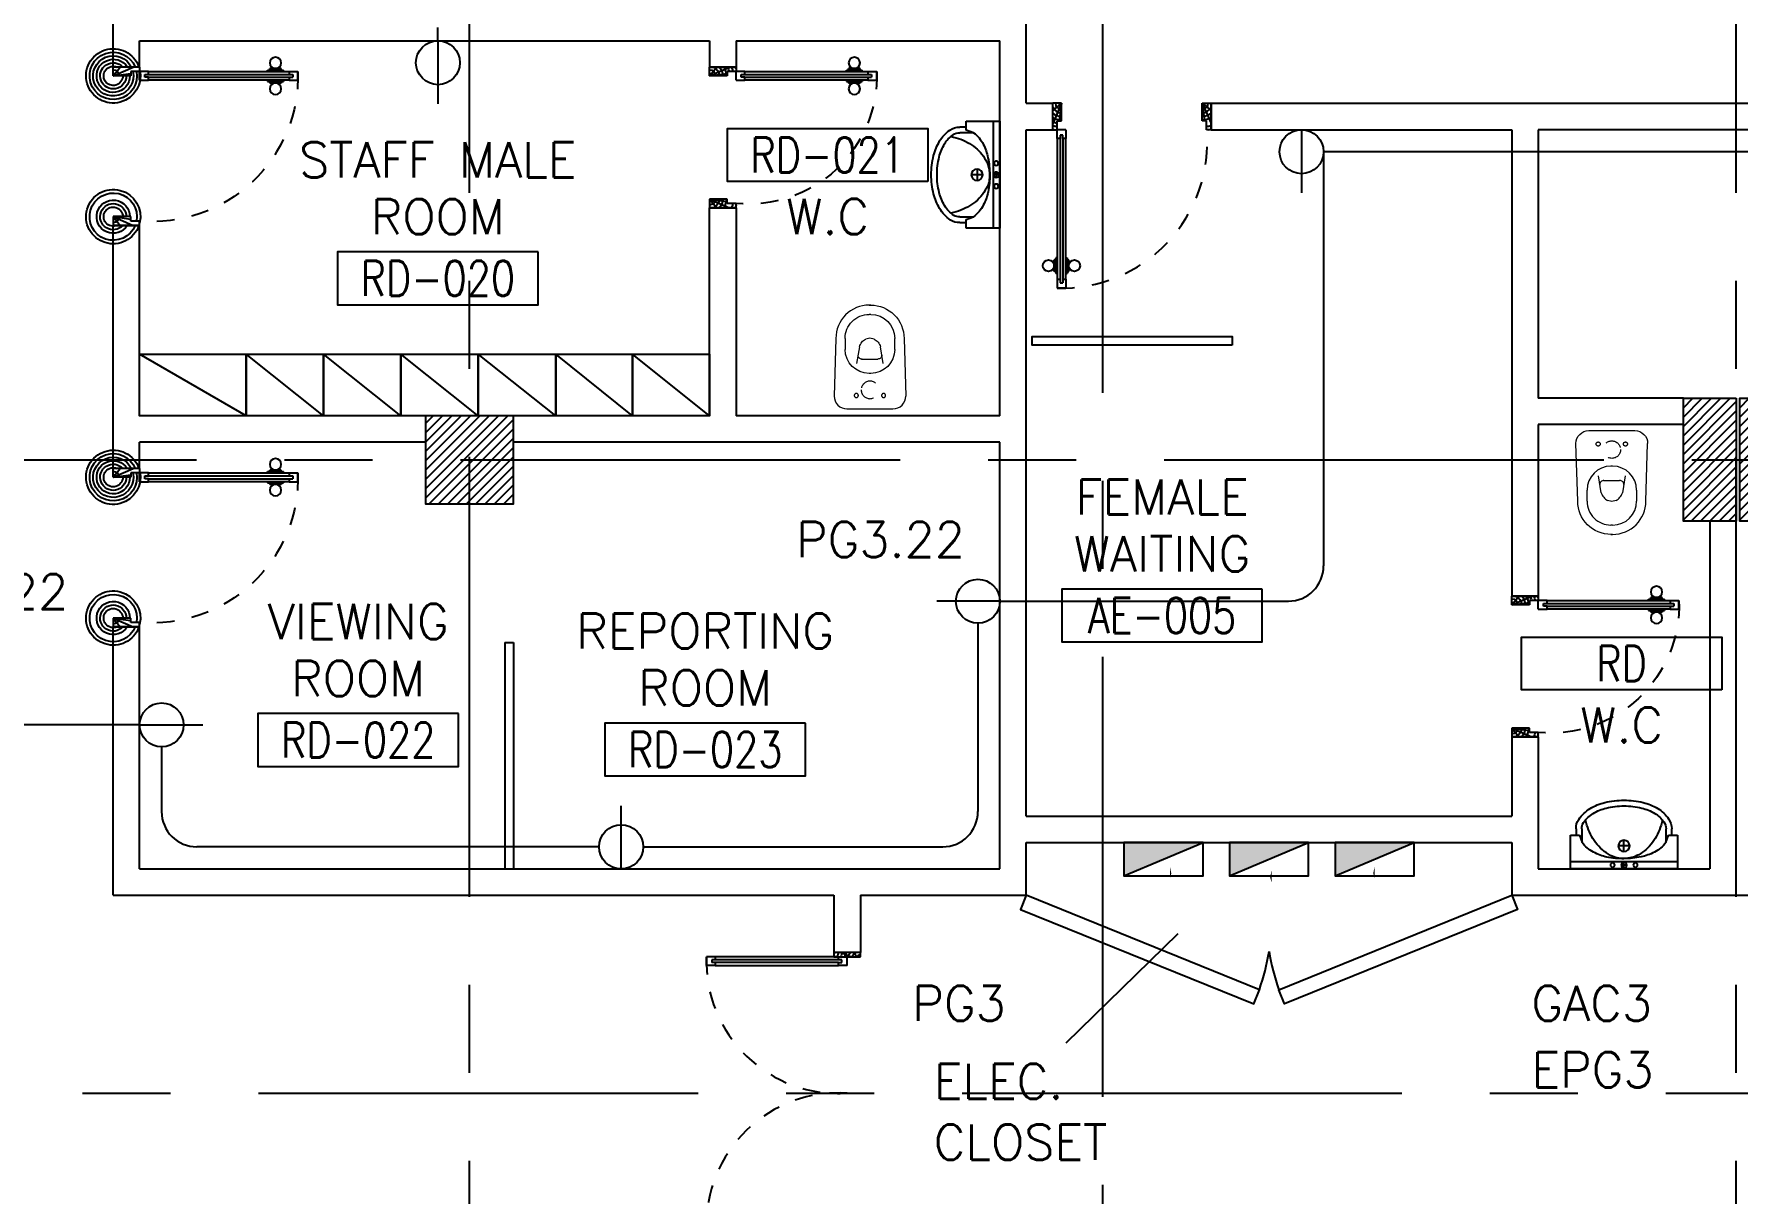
# Model space of a CAD drawing. Extents: x -0.4 to 91.7, y -13.2 to 78.1.
# Drawn here: x 33.93 to 43.61, y 53.2 to 59.79 of the extents above; entities that cross this region are included whole.
import ezdxf
from ezdxf.enums import TextEntityAlignment as Align

# ---------------------------------------------------------------- set-up
doc = ezdxf.new("R2010")
doc.units = 0
doc.header["$MEASUREMENT"] = 0
for name, pattern in [('CENTERX2', [4, 2.5, -0.5, 0.5, -0.5]), ('HIDDEN', [0.375, 0.25, -0.125]), ('HIDDEN2', [0.1875, 0.125, -0.0625])]:
    doc.linetypes.add(name, pattern=pattern)
doc.layers.get('0').update_dxf_attribs({"color": 11, "linetype": 'CONTINUOUS'})
for name, color, linetype in [('AXES', 11, 'CENTERX2'), ('COL', 11, 'CONTINUOUS'), ('DOOR', 11, 'CONTINUOUS'), ('DOOR-DIM', 11, 'CONTINUOUS'), ('E-CLINE', 4, 'CONTINUOUS'), ('E-HLINE', 4, 'HIDDEN'), ('E-PANELBX', 3, 'CONTINUOUS'), ('E-SOCKETS', 4, 'CONTINUOUS'), ('E-WI', 6, 'CONTINUOUS'), ('EJ', 11, 'CONTINUOUS'), ('FIX', 11, 'CONTINUOUS'), ('HAT', 11, 'CONTINUOUS'), ('PART', 11, 'CONTINUOUS'), ('RM-BOX', 11, 'CONTINUOUS'), ('RM-NAME', 11, 'CONTINUOUS'), ('RM-NO', 11, 'CONTINUOUS'), ('SUNI-FUR', 11, 'CONTINUOUS'), ('WALL', 11, 'CONTINUOUS')]:
    doc.layers.add(name, color=color, linetype=linetype)
doc.styles.add('ROMANS', font='ROMANS.shx', dxfattribs={"width": 0.6})

# ---------------------------------------------------------------- blocks, each defined once
blk = doc.blocks.new('*X113')
at = {"color": 0}
for p, q in [((49339.2, 62332.3), (49807.9, 62801)), ((49339.2, 62385.3), (49754.9, 62801)), ((49339.2, 62438.4), (49701.8, 62801)), ((49339.2, 62491.4), (49648.8, 62801)), ((49339.2, 62544.4), (49595.8, 62801)), ((49339.2, 62597.5), (49542.7, 62801)), ((49339.2, 62650.5), (49489.7, 62801)), ((49339.2, 62703.5), (49436.7, 62801)), ((49339.2, 62756.6), (49383.6, 62801)), ((49360.9, 62301), (49839.2, 62779.3)), ((49414, 62301), (49839.2, 62726.2)), ((49467, 62301), (49839.2, 62673.2)), ((49520, 62301), (49839.2, 62620.2)), ((49573.1, 62301), (49839.2, 62567.1)), ((49626.1, 62301), (49839.2, 62514.1)), ((49679.1, 62301), (49839.2, 62461.1)), ((49732.2, 62301), (49839.2, 62408)), ((49785.2, 62301), (49839.2, 62355))]:
    blk.add_line(p, q, dxfattribs=at)
blk = doc.blocks.new('COL50')
at = {"layer": 'COL'}
blk.add_lwpolyline([(-250, 250), (-250, -250), (250, -250), (250, 250)], close=True, dxfattribs=at)
blk = doc.blocks.new('A$C6F293607')
at = {"layer": 'DOOR', "color": 0, "linetype": 'ByBlock'}
for p, q in [((80.9, 875), (130.9, 875)), ((130.9, 875), (80.9, 875)), ((80.9, 825), (80.9, 875)), ((130.9, 825), (130.9, 875)), ((1630.9, 875), (1580.9, 875)), ((1580.9, 875), (1630.9, 875)), ((1580.9, 825), (1580.9, 875)), ((1630.9, 825), (1630.9, 875)), ((73.7, 780), (64.7, 780)), ((64.7, 780), (64.7, 715.2)), ((80.9, 792.6), (73.7, 792.6)), ((73.7, 702.6), (73.7, 792.6)), ((73.7, 780), (73.7, 715.2)), ((80.9, 825), (97.9, 825)), ((97.9, 845), (113.9, 845)), ((97.9, 825), (97.9, 845)), ((113.9, 825), (113.9, 845)), ((113.9, 825), (130.9, 825)), ((130.9, 792.6), (138.1, 792.6)), ((138.1, 702.6), (138.1, 792.6)), ((138.1, 780), (147.1, 780)), ((138.1, 780), (138.1, 715.2)), ((147.1, 780), (147.1, 715.2)), ((1597.9, 825), (1580.9, 825)), ((1613.9, 845), (1597.9, 845)), ((1597.9, 825), (1597.9, 845)), ((1613.9, 825), (1613.9, 845)), ((1630.9, 825), (1613.9, 825)), ((73.7, 715.2), (64.7, 715.2)), ((80.9, 702.6), (73.7, 702.6)), ((130.9, 702.6), (138.1, 702.6)), ((138.1, 715.2), (147.1, 715.2)), ((55.9, 0), (55.9, 150)), ((55.9, 150), (80.9, 150)), ((80.9, 150), (80.9, 0)), ((97.9, 125), (80.9, 125)), ((80.9, 125), (80.9, 75)), ((97.9, 105), (97.9, 125)), ((113.9, 105), (97.9, 105)), ((130.9, 125), (113.9, 125)), ((113.9, 125), (113.9, 105)), ((130.9, 75), (130.9, 125)), ((1580.9, 125), (1597.9, 125)), ((1580.9, 75), (1580.9, 125)), ((1597.9, 125), (1597.9, 105)), ((1597.9, 105), (1613.9, 105)), ((1613.9, 125), (1630.9, 125)), ((1613.9, 105), (1613.9, 125)), ((1655.9, 150), (1630.9, 150)), ((1630.9, 150), (1630.9, 0)), ((1630.9, 125), (1630.9, 75)), ((1655.9, 0), (1655.9, 150)), ((80.9, 0), (55.9, 0)), ((130.9, 75), (80.9, 75)), ((1580.9, 75), (1630.9, 75)), ((1630.9, 0), (1655.9, 0))]:
    blk.add_line(p, q, dxfattribs=at)
at = {"layer": 'DOOR', "linetype": 'ByBlock'}
for p, q in [((80.9, 125), (80.9, 825)), ((97.9, 125), (97.9, 825)), ((113.9, 125), (113.9, 825)), ((130.9, 825), (130.9, 125)), ((1580.9, 825), (1580.9, 125)), ((1597.9, 125), (1597.9, 825)), ((1613.9, 125), (1613.9, 825)), ((1630.9, 125), (1630.9, 825))]:
    blk.add_line(p, q, dxfattribs=at)
at = {"layer": 'DOOR', "color": 9, "linetype": 'ByBlock'}
for p, q in [((80.9, 56.9), (55.9, 113.7)), ((1630.9, 56.9), (1655.9, 113.7)), ((80.9, 20.1), (55.9, 40.1)), ((1630.9, 20.1), (1655.9, 40.1))]:
    blk.add_line(p, q, dxfattribs=at)
at = {"layer": 'DOOR', "color": 0, "linetype": 'ByBlock'}
for centre in [(32.4, 747.6), (179.5, 747.6)]:
    blk.add_circle(centre, 32.4, dxfattribs=at)
at = {"layer": 'DOOR', "linetype": 'HIDDEN', "ltscale": 0.5}
for centre, start, end in [((105.9, 123.8), 356.27506, 91.90618), ((1605.9, 123.8), 88.09382, 183.72494)]:
    blk.add_arc(centre, 751.6, start, end, dxfattribs=at)
at = {"layer": 'DOOR', "color": 9, "linetype": 'ByBlock'}
for centre, radius, start, end in [((105.9, 0), 154.4, 103.71423, 108.89471), ((105.9, 0), 134.4, 100.71998, 111.84015), ((105.9, 0), 114.4, 102.62257, 115.91616), ((1605.9, 0), 134.4, 68.15985, 79.28002), ((1605.9, 0), 114.4, 64.08384, 77.37743), ((1605.9, 0), 154.4, 71.10529, 76.28577), ((105.9, 0), 94.4, 105.35656, 121.98181), ((105.9, 0), 74.4, 109.63413, 132.22357), ((105.9, 0), 54.4, 117.35758, 156.79262), ((105.9, 0), 34.4, 136.61069, 180), ((1605.9, 0), 94.4, 58.01819, 74.64344), ((1605.9, 0), 74.4, 47.77643, 70.36587), ((1605.9, 0), 54.4, 23.20738, 62.64242), ((1605.9, 0), 34.4, 0, 43.38931)]:
    blk.add_arc(centre, radius, start, end, dxfattribs=at)
blk = doc.blocks.new('C11')
at = {"layer": 'HAT'}
h = blk.add_hatch(dxfattribs=at)
h.set_pattern_fill('ANSI31', color=256, scale=300, style=0)
h.set_pattern_definition([(45, (-383765.23, -62181), (-26.5165043, 26.5165043), [])])
h.paths.add_polyline_path([(-20, 350), (-20, 700), (-320, 700), (-320, 350)])
h.paths.add_polyline_path([(-320, 0), (-20, 0), (-20, 350), (-320, 350)])
h = blk.add_hatch(dxfattribs=at)
h.set_pattern_fill('ANSI31', color=256, scale=300, style=0)
h.set_pattern_definition([(45, (-383445.23, -62181), (-26.5165043, 26.5165043), [])])
h.paths.add_polyline_path([(300, 350), (300, 700), (0, 700), (0, 350)])
h.paths.add_polyline_path([(0, 0), (300, 0), (300, 350), (0, 350)])
at = {"layer": 'COL'}
for points in [[(-20, 700), (-20, 0), (-320, 0), (-320, 700)], [(300, 700), (300, 0), (0, 0), (0, 700)]]:
    blk.add_lwpolyline(points, close=True, dxfattribs=at)
blk = doc.blocks.new('RM1')
at = {"layer": 'RM-BOX'}
blk.add_lwpolyline([(569.9, -200), (-569.9, -200), (-569.9, -500), (569.9, -500)], close=True, dxfattribs=at)
at = {"layer": 'RM-NAME', "style": 'ROMANS'}
for tag, p in [('ROOMNAME1', (0, 323.8)), ('ROOMNAME2', (0, 0))]:
    blk.add_attdef(tag, text='', height=200, dxfattribs=at).set_placement(p, align=Align.MIDDLE)
at = {"layer": 'RM-NO', "style": 'ROMANS', "width": 0.8}
blk.add_attdef('ROOMNO', text='', height=200, dxfattribs=at).set_placement((0, -350), align=Align.MIDDLE)
blk = doc.blocks.new('DOOR90')
at = {"layer": 'DOOR', "color": 7, "linetype": 'ByBlock'}
for p, q in [((-150, 0), (0, 0)), ((-150, 0), (-150, -25)), ((0, -50), (-113.7, 0)), ((0, -50), (-40.1, 0)), ((0, -50), (0, 0)), ((-1000, -25), (-1050, -25)), ((-1050, -75), (-1050, -25)), ((-1050, -25), (-1050, -75)), ((-1000, -75), (-1050, -75)), ((-1000, -42), (-1020, -42)), ((-1020, -42), (-1020, -58)), ((-1000, -58), (-1020, -58)), ((-1000, -25), (-1000, -42)), ((-1000, -58), (-1000, -75)), ((-877.6, -17.8), (-967.6, -17.8)), ((-967.6, -25), (-967.6, -17.8)), ((-967.6, -75), (-967.6, -82.2)), ((-877.6, -82.2), (-967.6, -82.2)), ((-955, -8.8), (-890.2, -8.8)), ((-955, -17.8), (-955, -8.8)), ((-955, -17.8), (-890.2, -17.8)), ((-955, -82.2), (-890.2, -82.2)), ((-955, -82.2), (-955, -91.2)), ((-955, -91.2), (-890.2, -91.2)), ((-890.2, -17.8), (-890.2, -8.8)), ((-890.2, -82.2), (-890.2, -91.2)), ((-877.6, -25), (-877.6, -17.8)), ((-877.6, -75), (-877.6, -82.2)), ((-200, -25), (-150, -25)), ((-200, -42), (-200, -25)), ((-180, -42), (-200, -42)), ((-200, -58), (-180, -58)), ((-200, -75), (-200, -58)), ((-150, -75), (-200, -75)), ((-180, -58), (-180, -42)), ((-150, -25), (-100, -25)), ((-150, -75), (-150, -25)), ((-100, -25), (-100, -50)), ((0, -50), (-100, -36.6)), ((-100, -50), (0, -50)), ((0, -850), (-113.7, -900)), ((-100, -875), (-100, -850)), ((0, -850), (-100, -863.4)), ((-100, -850), (0, -850)), ((0, -850), (-40.1, -900)), ((0, -850), (0, -900)), ((-150, -875), (-100, -875)), ((-150, -900), (-150, -875)), ((-150, -900), (0, -900)), ((0, -900), (-150, -900))]:
    blk.add_line(p, q, dxfattribs=at)
at = {"layer": 'DOOR', "linetype": 'ByBlock'}
for p, q in [((-200, -25), (-1000, -25)), ((-200, -42), (-1000, -42)), ((-200, -58), (-1000, -58)), ((-1000, -75), (-200, -75))]:
    blk.add_line(p, q, dxfattribs=at)
at = {"layer": 'DOOR', "color": 7, "linetype": 'ByBlock'}
for centre in [(-922.6, 23.5), (-922.6, -123.5)]:
    blk.add_circle(centre, 32.4, dxfattribs=at)
for centre, radius, start, end in [((0, -50), 154.4, 161.10529, 166.28577), ((0, -50), 94.4, 148.01819, 180), ((0, -50), 134.4, 158.15985, 169.28002), ((0, -50), 114.4, 154.08384, 167.37743), ((0, -50), 74.4, 137.77643, 180), ((0, -50), 54.4, 113.20738, 180), ((0, -50), 34.4, 90, 180), ((0, -50), 14.4, 90, 180), ((0, -850), 94.4, 180, 211.98181), ((0, -850), 74.4, 180, 222.22357), ((0, -850), 54.4, 180, 246.79262), ((0, -850), 34.4, 180, 270), ((0, -850), 14.4, 180, 270), ((0, -850), 154.4, 193.71423, 198.89471), ((0, -850), 134.4, 190.71998, 201.84015)]:
    blk.add_arc(centre, radius, start, end, dxfattribs=at)
at = {"layer": 'DOOR', "linetype": 'HIDDEN', "ltscale": 0.5}
blk.add_arc((-222.2, -50), 828.2, 178.27012, 275.00304, dxfattribs=at)
blk = doc.blocks.new('A$C3CD36B94')
at = {"layer": 'DOOR', "color": 0, "linetype": 'ByBlock'}
for p, q in [((105.9, 950.4), (55.9, 950.4)), ((55.9, 800.4), (55.9, 950.4)), ((105.9, 850.4), (105.9, 950.4)), ((805.9, 950.4), (855.9, 950.4)), ((805.9, 850.4), (805.9, 950.4)), ((855.9, 800.4), (855.9, 950.4)), ((855.9, 950.4), (855.9, 800.4)), ((55.9, 800.4), (80.9, 800.4)), ((80.9, 850.4), (105.9, 850.4)), ((80.9, 800.4), (80.9, 850.4)), ((130.9, 800.4), (80.9, 800.4)), ((80.9, 750.4), (80.9, 800.4)), ((130.9, 800.4), (130.9, 750.4)), ((830.9, 850.4), (805.9, 850.4)), ((830.9, 800.4), (830.9, 850.4)), ((855.9, 800.4), (830.9, 800.4)), ((97.9, 750.4), (80.9, 750.4)), ((113.9, 770.4), (97.9, 770.4)), ((97.9, 770.4), (97.9, 750.4)), ((113.9, 750.4), (113.9, 770.4)), ((130.9, 750.4), (113.9, 750.4)), ((64.7, 95.4), (64.7, 160.2)), ((73.7, 160.2), (64.7, 160.2)), ((73.7, 172.8), (73.7, 82.8)), ((80.9, 172.8), (73.7, 172.8)), ((73.7, 95.4), (73.7, 160.2)), ((130.9, 172.8), (138.1, 172.8)), ((138.1, 172.8), (138.1, 82.8)), ((138.1, 95.4), (138.1, 160.2)), ((138.1, 160.2), (147.1, 160.2)), ((147.1, 95.4), (147.1, 160.2)), ((73.7, 95.4), (64.7, 95.4)), ((80.9, 82.8), (73.7, 82.8)), ((80.9, 50.4), (80.9, 0.4)), ((80.9, 50.4), (97.9, 50.4)), ((130.9, 0.4), (80.9, 0.4)), ((80.9, 0.4), (130.9, 0.4)), ((97.9, 50.4), (97.9, 30.4)), ((97.9, 30.4), (113.9, 30.4)), ((113.9, 50.4), (113.9, 30.4)), ((113.9, 50.4), (130.9, 50.4)), ((130.9, 82.8), (138.1, 82.8)), ((130.9, 50.4), (130.9, 0.4)), ((138.1, 95.4), (147.1, 95.4))]:
    blk.add_line(p, q, dxfattribs=at)
at = {"layer": 'DOOR', "color": 9, "linetype": 'ByBlock'}
for p, q in [((105.9, 950.4), (55.9, 910.3)), ((105.9, 950.4), (55.9, 836.7)), ((105.9, 950.4), (92.6, 850.4)), ((805.9, 950.4), (819.3, 850.4)), ((805.9, 950.4), (855.9, 836.7)), ((805.9, 950.4), (855.9, 910.3))]:
    blk.add_line(p, q, dxfattribs=at)
at = {"layer": 'DOOR', "linetype": 'ByBlock'}
for p, q in [((80.9, 750.4), (80.9, 50.4)), ((97.9, 750.4), (97.9, 50.4)), ((113.9, 750.4), (113.9, 50.4)), ((130.9, 50.4), (130.9, 750.4))]:
    blk.add_line(p, q, dxfattribs=at)
at = {"layer": 'DOOR', "color": 0, "linetype": 'ByBlock'}
for centre in [(32.4, 127.8), (179.5, 127.8)]:
    blk.add_circle(centre, 32.4, dxfattribs=at)
at = {"layer": 'DOOR', "color": 9, "linetype": 'ByBlock'}
for centre, radius, start, end in [((105.9, 950.4), 54.4, 203.20738, 270), ((105.9, 950.4), 74.4, 227.77643, 270), ((105.9, 950.4), 34.4, 180, 270), ((105.9, 950.4), 14.4, 180, 270), ((805.9, 950.4), 34.4, 270, 0), ((805.9, 950.4), 14.4, 270, 0), ((805.9, 950.4), 54.4, 270, 336.79262), ((805.9, 950.4), 74.4, 270, 312.22357), ((105.9, 950.4), 94.4, 238.01819, 270), ((105.9, 950.4), 114.4, 244.08384, 257.37743), ((105.9, 950.4), 134.4, 248.15985, 259.28002), ((105.9, 950.4), 154.4, 251.10529, 256.28577), ((805.9, 950.4), 94.4, 270, 301.98181), ((805.9, 950.4), 134.4, 280.71998, 291.84015), ((805.9, 950.4), 154.4, 283.71423, 288.89471)]:
    blk.add_arc(centre, radius, start, end, dxfattribs=at)
at = {"layer": 'DOOR', "linetype": 'HIDDEN', "ltscale": 0.5}
blk.add_arc((105.9, 728.6), 728.6, 268.03354, 5.66169, dxfattribs=at)
blk = doc.blocks.new('WC')
at = {"layer": 'FIX', "lineweight": 20}
for p, q in [((475, 140.8), (538, 140.8)), ((339, 4.8), (339, -4.8)), ((394.8, 75.7), (490.4, 60.1)), ((533.7, 24.2), (539.5, 0)), ((539.5, 0), (533.7, -24.2)), ((674, 4.8), (674, -4.8)), ((490.4, -60.1), (394.8, -75.7)), ((538, -140.8), (475, -140.8)), ((213.2, -203.8), (210, -203.8))]:
    blk.add_line(p, q, dxfattribs=at)
at = {"layer": 'FIX', "linetype": 'Continuous', "lineweight": 20}
blk.add_line((420.1, -47.3), (420.4, 44.6), dxfattribs=at)
at = {"layer": 'FIX', "lineweight": 20}
for points in [[(210, -203.8, -0.414214), (137, -130.8), (137, 0), (137, 130.8, -0.414214), (210, 203.8)], [(727, -4.8), (727, 4.8, 0.414214), (538, 193.8), (210, 203.8)], [(727, 4.8), (727, -4.8, -0.414214), (538, -193.8), (210, -203.8)]]:
    blk.add_lwpolyline(points, format="xyb", dxfattribs=at)
at = {"layer": 'FIX', "linetype": 'HIDDEN2', "lineweight": 20, "ltscale": 0.3}
blk.add_circle((245, 0), 49.8, dxfattribs=at)
at = {"layer": 'FIX', "linetype": 'HIDDEN', "lineweight": 20, "ltscale": 0.05}
for centre in [(213.2, 77.5), (213.2, -77.5)]:
    blk.add_circle(centre, 11.6, dxfattribs=at)
at = {"layer": 'FIX', "lineweight": 20}
for centre, radius, start, end in [((475, 4.8), 136, 90, 180), ((538, 4.8), 136, 360, 90), ((464.4, -17.6), 82, 51.07583, 71.50405), ((473, -6.9), 68.2, 27.15318, 51.07583), ((475, -4.8), 136, 180, 270), ((464.4, 17.6), 82, 288.49595, 308.92417), ((473, 6.9), 68.2, 308.92417, 332.84682), ((538, -4.8), 136, 270, 0)]:
    blk.add_arc(centre, radius, start, end, dxfattribs=at)
at = {"layer": 'FIX', "linetype": 'Continuous', "lineweight": 20}
for centre, start, end in [((442.7, 45.5), 88.38785, 182.33379), ((442.4, -45.6), 177.66621, 271.61215)]:
    blk.add_arc(centre, 22.3, start, end, dxfattribs=at)
blk = doc.blocks.new('3')
at = {"layer": 'SUNI-FUR', "linetype": 'Continuous'}
for p, q in [((-0.3039, 0), (-0.3039, -0.1919)), ((0.3039, 0), (-0.3039, 0)), ((0.3039, -0.1919), (0.3039, 0)), ((0.3039, -0.039), (-0.3039, -0.039)), ((0.0156, -0.021), (-0.0155, -0.021)), ((0, -0.0055), (0, -0.0366)), ((-0.3039, -0.1919), (-0.2537, -0.1919)), ((-0.2714, -0.2275), (-0.2714, -0.1919)), ((-0.2537, -0.1919), (-0.2387, -0.1496)), ((-0.2389, -0.2275), (-0.2389, -0.15)), ((0.0325, -0.13), (-0.0325, -0.13)), ((0, -0.0975), (0, -0.1625)), ((0.2387, -0.1496), (0.2537, -0.1919)), ((0.2389, -0.15), (0.2389, -0.2275)), ((0.2537, -0.1919), (0.3039, -0.1919)), ((0.2714, -0.1919), (0.2714, -0.2275))]:
    blk.add_line(p, q, dxfattribs=at)
for centre, radius in [((-0.065, -0.021), 0.0124), ((0, -0.021), 0.0155), ((0.065, -0.021), 0.0124), ((0, -0.13), 0.0325)]:
    blk.add_circle(centre, radius, dxfattribs=at)
for centre, radius, start, end in [((-0.0851, -0.2667), 0.1932, 117.03767, 142.6695), ((-0.028, -0.3651), 0.3068, 103.08645, 118.18778), ((0.0537, -0.3121), 0.2697, 118.74222, 143.05777), ((-0.0078, -0.528), 0.4705, 89.0532, 100.98953), ((-0.012, -0.189), 0.1301, 84.85355, 119.44542), ((0.0031, -0.2275), 0.1682, 61.44413, 91.16775), ((0, -0.5271), 0.4694, 78.06366, 90), ((-0.0403, -0.2967), 0.2498, 35.96083, 60.27638), ((0.0338, -0.3673), 0.3061, 62.96233, 78.06366), ((0.0851, -0.2667), 0.1932, 37.3305, 62.96233), ((0.104, -0.3429), 0.3284, 144.03917, 163.27388), ((-0.104, -0.3429), 0.3284, 16.72612, 35.96083), ((-0.1911, -0.2352), 0.0807, 174.55389, 214.67303), ((-0.0828, -0.1603), 0.2123, 214.67303, 239.08672), ((-0.1868, -0.2338), 0.0525, 173.08928, 213.20841), ((-0.0828, -0.1603), 0.1798, 214.67303, 239.08672), ((0.2045, -0.3731), 0.4333, 163.27388, 167.37502), ((0.0893, -0.1711), 0.1672, 300.91328, 325.32697), ((0.0893, -0.1711), 0.1997, 300.91328, 325.32697), ((-0.2045, -0.3731), 0.4333, 12.73586, 16.72612), ((0.1708, -0.2275), 0.068, 325.32697, 0), ((0.1708, -0.2275), 0.1005, 325.32697, 0), ((-0.0354, -0.0811), 0.3046, 239.08672, 256.06993), ((-0.0354, -0.0811), 0.2721, 239.08672, 256.06993), ((0, 0.0617), 0.4517, 256.06993, 270), ((0, 0.0617), 0.4192, 256.06993, 270), ((0, 0.0617), 0.4192, 270, 283.93007), ((0, 0.0617), 0.4517, 270, 283.93007), ((0.0354, -0.0811), 0.2721, 283.93007, 300.91328), ((0.0354, -0.0811), 0.3046, 283.93007, 300.91328)]:
    blk.add_arc(centre, radius, start, end, dxfattribs=at)
blk = doc.blocks.new('E-PBX')
at = {"layer": 'E-PANELBX'}
h = blk.add_hatch(color=256, dxfattribs=at)
h.paths.add_polyline_path([(33.8, 190), (-225, 190), (33.8, 80.7)])
h.paths.add_polyline_path([(225, 190), (33.8, 190), (33.8, 80.7), (225, 0)])
blk.add_line((225, 0), (-225, 190), dxfattribs=at)
blk.add_lwpolyline([(-225, 190), (225, 190), (225, 0), (-225, 0)], close=True, dxfattribs=at)

msp = doc.modelspace()

# ---------------------------------------------------------------- linework, layer by layer
at = {"layer": 'AXES'}
for p, q in [((36.4014, -1.1143), (36.4014, 77.3632)), ((43.6014, -1.1143), (43.6014, 77.0224)), ((40.0014, 5.75), (40.0014, 64.57)), ((0.35, 57.37), (69.4414, 57.37)), ((11.2014, 53.77), (69.4414, 53.77))]:
    msp.add_line(p, q, dxfattribs=at)
at = {"layer": 'E-CLINE'}
for p, q in [((36.222, 59.751), (36.222, 59.826)), ((44.3494, 59.12), (41.256, 59.12)), ((41.256, 59.12), (41.256, 56.7661)), ((39.4164, 56.5661), (41.056, 56.5661)), ((39.2914, 56.4405), (39.2914, 55.37)), ((34.5264, 55.8633), (33.2014, 55.8633)), ((34.6514, 55.7377), (34.6514, 55.37)), ((37.1388, 55.17), (34.8514, 55.17)), ((37.3888, 55.17), (39.0914, 55.17))]:
    msp.add_line(p, q, dxfattribs=at)
for centre, start, end in [((41.056, 56.7661), 270, 0), ((34.8514, 55.37), 180, 270), ((39.0914, 55.37), 270, 0)]:
    msp.add_arc(centre, 0.2, start, end, dxfattribs=at)
at = {"layer": 'E-PANELBX'}
for p, q in [((35.1311, 57.62), (34.5264, 57.97)), ((35.5712, 57.62), (35.1311, 57.97)), ((36.0113, 57.62), (35.5712, 57.97)), ((36.4513, 57.62), (36.0113, 57.97)), ((36.8914, 57.62), (36.4513, 57.97)), ((37.3289, 57.62), (36.8914, 57.97)), ((37.7664, 57.62), (37.3289, 57.97))]:
    msp.add_line(p, q, dxfattribs=at)
for points in [[(34.5264, 57.97), (35.1311, 57.97), (35.1311, 57.62), (34.5264, 57.62)], [(35.1311, 57.97), (35.5712, 57.97), (35.5712, 57.62), (35.1311, 57.62)], [(35.5712, 57.97), (36.0113, 57.97), (36.0113, 57.62), (35.5712, 57.62)], [(36.0113, 57.97), (36.4513, 57.97), (36.4513, 57.62), (36.0113, 57.62)], [(36.4513, 57.97), (36.8914, 57.97), (36.8914, 57.62), (36.4513, 57.62)], [(36.8914, 57.97), (37.3289, 57.97), (37.3289, 57.62), (36.8914, 57.62)], [(37.3289, 57.97), (37.7664, 57.97), (37.7664, 57.62), (37.3289, 57.62)]]:
    msp.add_lwpolyline(points, close=True, dxfattribs=at)
at = {"layer": 'E-SOCKETS'}
for p, q in [((36.222, 59.751), (36.222, 59.3927)), ((41.131, 59.245), (41.131, 58.8867)), ((39.4164, 56.5655), (39.0581, 56.5655)), ((34.5264, 55.8627), (34.8848, 55.8627)), ((37.2638, 55.045), (37.2638, 55.4033))]:
    msp.add_line(p, q, dxfattribs=at)
for centre in [(36.222, 59.626), (41.131, 59.12), (39.2914, 56.5655), (34.6514, 55.8627), (37.2638, 55.17)]:
    msp.add_circle(centre, 0.125, dxfattribs=at)
at = {"layer": 'E-WI', "color": 4}
for points in [[(40.3908, 55.0189, 0, 0.1162, 0), (40.3809, 54.7868, 0, 0, 0), (40.377, 54.2762, 0, 0, 0), (39.5743, 54.2732, 0, 0, 0)], [(40.9525, 54.9958, 0, 0.1162, 0), (40.9624, 54.7636, 0, 0, 0), (40.9663, 53.8987, 0, 0, 0), (42.3705, 53.8956, 0, 0, 0)], [(41.5385, 55.0189, 0, 0.1162, 0), (41.5484, 54.7868, 0, 0, 0), (41.5523, 54.2762, 0, 0, 0), (42.3551, 54.2732, 0, 0, 0)]]:
    msp.add_lwpolyline(points, format="xyseb", dxfattribs=at)
at = {"layer": 'HAT'}
msp.add_line((40.4279, 54.6747), (39.7911, 54.0544), dxfattribs=at)
at = {"layer": 'PART'}
for p, q in [((39.599, 58.0199), (39.599, 58.0699)), ((36.6014, 56.3318), (36.6014, 55.045)), ((36.6014, 56.3318), (36.6514, 56.3318)), ((36.6514, 56.3318), (36.6514, 55.045))]:
    msp.add_line(p, q, dxfattribs=at)
msp.add_lwpolyline([(40.7366, 58.0199), (39.599, 58.0199), (39.599, 58.0699), (40.7366, 58.0699)], close=True, dxfattribs=at)
at = {"layer": 'WALL'}
for p, q in [((39.5664, 59.395), (39.5664, 61.25)), ((34.3764, 59.601), (34.3764, 59.901)), ((34.5264, 59.751), (37.7664, 59.751)), ((34.5264, 59.601), (34.5264, 59.751)), ((37.7664, 59.751), (37.7664, 59.601)), ((37.9164, 59.751), (39.4164, 59.751)), ((37.9164, 59.751), (37.9164, 59.601)), ((39.4164, 57.62), (39.4164, 59.751)), ((34.5264, 59.601), (34.3764, 59.601)), ((37.7664, 59.601), (37.9164, 59.601)), ((37.9164, 59.601), (37.7664, 59.601)), ((39.5664, 59.395), (39.6664, 59.395)), ((39.5664, 59.395), (39.7164, 59.395)), ((39.7164, 59.245), (39.7164, 59.395)), ((40.6164, 59.245), (40.6164, 59.395)), ((40.6164, 59.395), (45.0964, 59.395)), ((39.5664, 59.245), (39.7164, 59.245)), ((39.5664, 55.345), (39.5664, 59.2449)), ((40.6164, 59.245), (42.3264, 59.245)), ((42.3264, 59.245), (42.3264, 56.595)), ((42.4764, 59.245), (42.4764, 57.72)), ((45.0964, 59.245), (42.4764, 59.245)), ((37.7664, 58.801), (37.9164, 58.801)), ((37.9164, 58.801), (37.7664, 58.801)), ((37.7664, 57.62), (37.7664, 58.801)), ((37.9164, 58.801), (37.9164, 57.62)), ((34.3764, 57.32), (34.3764, 58.701)), ((34.5264, 58.701), (34.3764, 58.701)), ((34.5264, 57.62), (34.5264, 58.701)), ((43.3014, 57.72), (42.4764, 57.72)), ((37.7664, 57.62), (34.5264, 57.62)), ((39.4164, 57.62), (37.9164, 57.62)), ((43.3014, 57.57), (42.4764, 57.57)), ((42.4764, 57.57), (42.4764, 56.595)), ((36.1514, 57.47), (34.5264, 57.47)), ((34.5264, 57.32), (34.5264, 57.47)), ((39.4164, 57.47), (36.6514, 57.47)), ((39.4164, 55.045), (39.4164, 57.47)), ((34.5264, 57.32), (34.3764, 57.32)), ((43.4514, 57.02), (43.4514, 55.045)), ((42.3264, 56.595), (42.4764, 56.595)), ((34.3764, 54.895), (34.3764, 56.42)), ((34.5264, 56.42), (34.3764, 56.42)), ((34.5264, 55.045), (34.5264, 56.42)), ((42.3264, 55.795), (42.4764, 55.795)), ((42.3264, 55.795), (42.3264, 55.345)), ((42.4764, 55.795), (42.4764, 55.045)), ((39.5664, 55.345), (42.3264, 55.345)), ((39.5664, 54.895), (39.5664, 55.195)), ((39.5664, 55.195), (42.3264, 55.195)), ((42.3264, 55.195), (42.3264, 54.895)), ((34.5264, 55.045), (39.4164, 55.045)), ((42.4764, 55.045), (43.4514, 55.045)), ((34.3764, 54.895), (38.4733, 54.895)), ((38.4733, 54.895), (38.4733, 54.57)), ((38.6233, 54.895), (38.6233, 54.57)), ((38.6233, 54.895), (39.5664, 54.895)), ((42.3264, 54.895), (45.0964, 54.895)), ((38.6233, 54.57), (38.4733, 54.57))]:
    msp.add_line(p, q, dxfattribs=at)
for points in [[(39.5664, 54.895), (39.5336, 54.814), (40.8591, 54.2771), (40.8919, 54.3581)], [(42.3264, 54.895), (42.3592, 54.814), (41.0338, 54.2771), (41.001, 54.3581)]]:
    msp.add_lwpolyline(points, close=True, dxfattribs=at)
for centre, start, end in [((39.5336, 54.814), 341.44491, 350.4313), ((42.3592, 54.814), 189.5687, 198.55509)]:
    msp.add_arc(centre, 1.4327, start, end, dxfattribs=at)

# ---------------------------------------------------------------- block references
at = {"layer": 'COL', "xscale": 0.001000000047497451, "yscale": 0.0009999999892897904, "zscale": 0.001}
msp.add_blockref('COL50', (36.4014, 57.37), dxfattribs=at)
at = {"layer": 'DOOR', "color": 0, "yscale": 0.0009999999892897904, "zscale": 0.001, "rotation": 90}
for name, p, xscale in [('A$C3CD36B94', (38.7169, 59.6569), -0.0009999999892897904), ('A$C3CD36B94', (43.2769, 56.6509), -0.0009999999892897904), ('A$C6F293607', (38.6233, 52.9141), 0.0009999999892897904)]:
    msp.add_blockref(name, p, dxfattribs=dict(at, xscale=xscale))
at = {"layer": 'DOOR', "xscale": 0.0009999999892897904, "yscale": 0.0009999999892897904, "zscale": 0.001, "rotation": 90}
msp.add_blockref('DOOR90', (39.7164, 59.395), dxfattribs=at)
at = {"layer": 'DOOR-DIM', "xscale": -0.001000000047497451, "yscale": 0.0009999999892897904, "zscale": 0.001}
for p in [(34.3764, 59.601), (34.3764, 57.32)]:
    msp.add_blockref('DOOR90', p, dxfattribs=at)
at = {"layer": 'E-PANELBX', "xscale": -0.0009999999892897904, "yscale": 0.0009999999892897904, "zscale": 0.001}
for p in [(40.3464, 55.005), (40.9464, 55.005), (41.5464, 55.005)]:
    msp.add_blockref('E-PBX', p, dxfattribs=at)
at = {"layer": 'EJ', "color": 2, "linetype": 'ByBlock', "xscale": 0.001000000047497451, "yscale": 0.0009999999892897904, "zscale": 0.001}
msp.add_blockref('C11', (43.6214, 57.02), dxfattribs=at)
at = {"layer": 'HAT'}
ref = msp.add_blockref('RM1', (38.4372, 58.7514), dxfattribs=dict(at, xscale=-0.001000000047497451, yscale=0.0009999999892897904, zscale=0.001, rotation=180))
ref.add_attrib('ROOMNO', 'RD-021', dxfattribs={"layer": 'RM-NO', "height": 0.2, "style": 'ROMANS', "width": 0.8}).set_placement((38.4372, 59.1014), align=Align.MIDDLE)
ref.add_attrib('ROOMNAME2', 'W.C', dxfattribs={"layer": 'RM-NAME', "height": 0.2, "style": 'ROMANS'}).set_placement((38.4372, 58.7514), align=Align.MIDDLE)
at = {"layer": 'HAT', "xscale": 0.001000000047497451, "yscale": 0.0009999999892897904, "zscale": 0.001}
for p, values in [((36.2214, 58.7506), {'ROOMNO': 'RD-020', 'ROOMNAME2': 'ROOM', 'ROOMNAME1': 'STAFF MALE'}), ((40.3379, 56.8345), {'ROOMNO': 'AE-005', 'ROOMNAME2': 'WAITING', 'ROOMNAME1': 'FEMALE'}), ((35.7687, 56.127), {'ROOMNO': 'RD-022', 'ROOMNAME2': 'ROOM', 'ROOMNAME1': 'VIEWING'}), ((37.7412, 56.073), {'ROOMNO': 'RD-023', 'ROOMNAME2': 'ROOM', 'ROOMNAME1': 'REPORTING'})]:
    msp.add_blockref('RM1', p, dxfattribs=at).add_auto_attribs(values)
msp.add_blockref('*X113', (-13.1878, -5.181), dxfattribs=at)
at = {"layer": 'HAT'}
ref = msp.add_blockref('RM1', (42.9503, 55.8621), dxfattribs=dict(at, xscale=-0.001000000047497451, yscale=0.0009999999892897904, zscale=0.001, rotation=180))
ref.add_attrib('ROOMNO', 'RD', dxfattribs={"layer": 'RM-NO', "height": 0.2, "style": 'ROMANS', "width": 0.8}).set_placement((42.9503, 56.2121), align=Align.MIDDLE)
ref.add_attrib('ROOMNAME2', 'W.C', dxfattribs={"layer": 'RM-NAME', "height": 0.2, "style": 'ROMANS'}).set_placement((42.9503, 55.8621), align=Align.MIDDLE)
at = {"layer": 'SUNI-FUR', "xscale": -1}
for p, rotation in [((39.4164, 58.9891), 270), ((42.9639, 55.045), 180)]:
    msp.add_blockref('3', p, dxfattribs=dict(at, rotation=rotation))
at = {"layer": 'WALL', "yscale": 0.0009999999892897904, "zscale": 0.001, "rotation": 270}
for p, xscale in [((38.6777, 57.5215), -0.0009999999892897904), ((42.8946, 57.6722), 0.0009999999892897904)]:
    msp.add_blockref('WC', p, dxfattribs=dict(at, xscale=xscale))

# ---------------------------------------------------------------- texts
at = {"layer": 'E-HLINE', "color": 4, "style": 'ROMANS'}
for s, p in [('PG3', (38.918, 54.1808)), ('GAC3', (42.4376, 54.1808)), ('EPG3', (42.4376, 53.8032))]:
    msp.add_text(s, height=0.2, dxfattribs=at).set_placement(p)
at = {"layer": 'E-SOCKETS', "style": 'ROMANS'}
for p in [(38.2574, 56.8165), (33.1609, 56.5201)]:
    msp.add_text('PG3.22', height=0.2, dxfattribs=at).set_placement(p)
at = {"layer": 'HAT', "style": 'ROMANS'}
for s, p in [('ELEC.', (39.0407, 53.7372)), ('CLOSET', (39.0407, 53.3918))]:
    msp.add_text(s, height=0.2, dxfattribs=at).set_placement(p)

doc.saveas('drawing.dxf')
